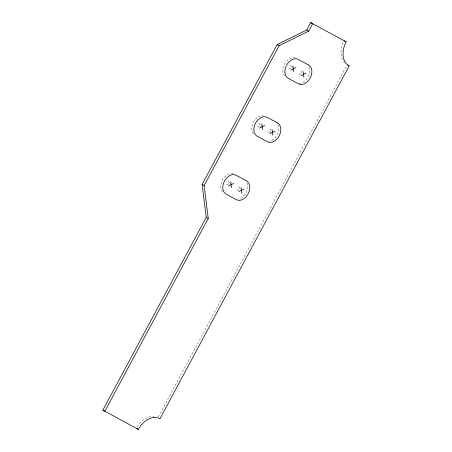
<?xml version="1.0" encoding="UTF-8"?>
<svg xmlns="http://www.w3.org/2000/svg" width="452" height="452" viewBox="0 0 452 452"><rect width="100%" height="100%" fill="white"/><g stroke="black" fill="none" stroke-linecap="round" stroke-linejoin="round"><path stroke-width="0.34" stroke-dasharray="2.26 1.69" d="M158.279 417.004L346.78 65.455M288.653 69.026L293.241 66.755M298.919 74.597L302.484 72.834M257.589 126.955L262.177 124.684M267.855 132.526L271.426 130.764M226.525 184.885L231.119 182.614M236.791 190.456L240.362 188.693M301.111 70.501L301.467 73.337M290.845 64.93L291.201 67.766M270.053 128.43L270.686 133.538M259.787 122.859L260.42 127.961M238.989 186.36L239.345 189.196M228.723 180.789L229.362 185.891M136.996 427.112A19.718 14.018 -62.1 0 1 153.957 416.433M344.887 63.195A19.718 14.018 -62.1 0 1 343.486 42.008M222.474 191.778A10.684 7.594 -62.1 0 1 222.87 179.195A10.684 7.594 -62.1 0 1 233.526 173.93M247.052 182.857A10.684 7.594 -62.1 0 1 238.311 199.162M309.174 66.998A10.684 7.594 -62.1 0 1 307.422 78.156A10.684 7.594 -62.1 0 1 298.32 83.366M284.596 75.919A10.684 7.594 -62.1 0 1 284.997 63.336A10.684 7.594 -62.1 0 1 295.648 58.071M278.116 124.927A10.684 7.594 -62.1 0 1 269.369 141.233M253.538 133.849A10.684 7.594 -62.1 0 1 253.465 122.074A10.684 7.594 -62.1 0 1 263.29 115.661"/><path stroke-width="0.68" d="M202.112 184.472L277.104 44.618L306.676 30.007L310.648 22.6L312.688 23.679L308.716 31.092L279.144 45.703L204.157 185.557L208.259 218.446L104.887 411.23L102.841 410.15L206.214 217.367L202.112 184.472L204.157 185.557M310.648 22.6L346.159 41.85A19.718 14.018 -62.1 0 0 349.159 65.919L159.991 418.71A19.718 14.018 -62.1 0 0 138.352 429.4L136.312 428.321M290.692 70.105L295.794 67.585M300.959 75.676L306.06 73.156M259.634 128.035L264.731 125.515M269.9 133.611L274.997 131.091M228.571 185.964L233.673 183.444M238.837 191.541L243.939 189.021M344.113 40.77L346.159 41.85M306.676 30.007L308.716 31.092M347.622 65.105L349.159 65.919M277.104 44.618L279.144 45.703M206.214 217.367L208.259 218.446M102.841 410.15L138.352 429.4M303.156 71.58L303.863 77.252M292.89 66.009L293.597 71.682M272.093 129.515L272.805 135.188M261.827 123.938L262.539 129.611M241.035 187.444L241.741 193.117M230.769 181.868L231.475 187.54M308.558 65.003L298.292 59.432A10.684 7.594 -62.1 0 0 286.574 65.224A10.684 7.594 -62.1 0 0 288.195 78.258L298.461 83.835A10.684 7.594 -62.1 0 0 310.185 78.043A10.684 7.594 -62.1 0 0 308.558 65.003M277.494 122.933L267.228 117.362A10.684 7.594 -62.1 0 0 255.51 123.153A10.684 7.594 -62.1 0 0 257.137 136.188L267.403 141.764A10.684 7.594 -62.1 0 0 279.121 135.973A10.684 7.594 -62.1 0 0 277.494 122.933M246.436 180.862L236.17 175.291A10.684 7.594 -62.1 0 0 224.446 181.082A10.684 7.594 -62.1 0 0 226.073 194.117L236.339 199.694A10.684 7.594 -62.1 0 0 248.058 193.902A10.684 7.594 -62.1 0 0 246.436 180.862"/></g></svg>
